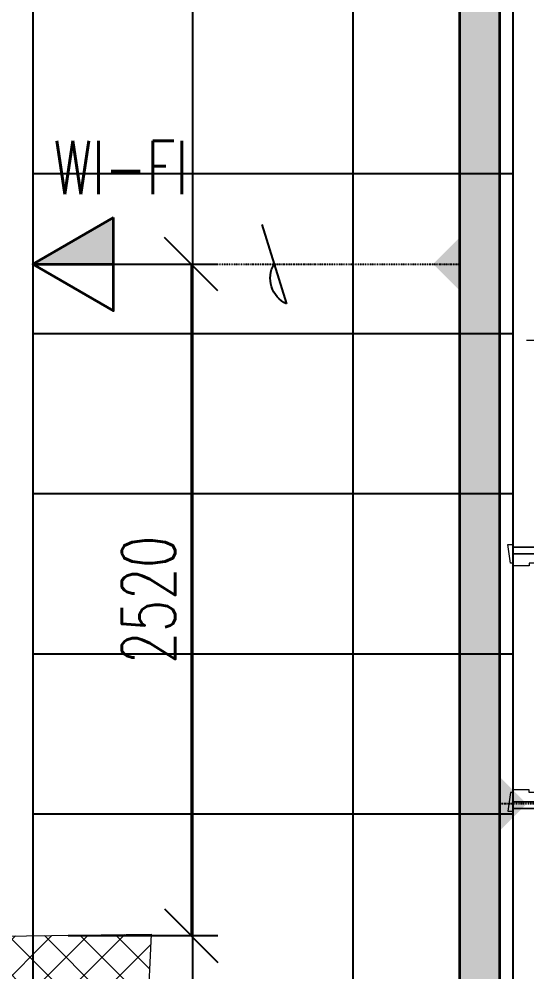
# Model space of a CAD drawing. Extents: x -560814 to 57327, y -29287 to 19916.
# Drawn here: x 13155 to 15057, y 1498 to 5068 of the extents above; entities that cross this region are included whole.
import ezdxf

# ---------------------------------------------------------------- set-up
doc = ezdxf.new("R2010")
doc.units = 0
doc.header["$LTSCALE"] = 0.25
doc.linetypes.add('DASHDOT', pattern=[25.4, 12.7, -6.35, 0, -6.35])
for name, color, linetype in [('0 @ 50', 7, 'Continuous'), ('01-First Floor$0$FALSE CEILING', 251, 'Continuous'), ('T-WIRE', 140, 'Continuous')]:
    doc.layers.add(name, color=color, linetype=linetype)
for name, color, linetype, lineweight in [('01-First Floor$0$C-HYDR-CTCH', 251, 'Continuous', 5), ('01-First Floor$0$Hatch', 252, 'Continuous', 5), ('01-First Floor$0$SANIT', 250, 'Continuous', 5), ('01-First Floor$0$Walls', 251, 'Continuous', 5), ('01-First Floor$0$Wooden Joinery', 251, 'Continuous', 5), ('E-LITE-CLNG-CNDT', 6, 'DASHDOT', 35), ('T-CABL-TRAY', 60, 'Continuous', 35), ('T-DATA-CLNG-COND', 51, 'DASHDOT', 25), ('T-DATA-CLNG-COND @ 100', 51, 'DASHDOT', 25), ('T-DATA-DEVC-TYPE', 2, 'Continuous', 25), ('T-DATA-DIM', 251, 'DASHDOT', 25), ('T-DATA-WALL @ 100', 33, 'Continuous', 35)]:
    doc.layers.add(name, color=color, linetype=linetype, lineweight=lineweight)
doc.styles.add('DC_SIMPLEX', font='SIMPLEX.shx', dxfattribs={"width": 0.7})
doc.dimstyles.new('DevCad-MM', dxfattribs={"dimscale": 0.01, "dimtxt": 2, "dimasz": 2, "dimexe": 1, "dimexo": 1, "dimgap": 0.6, "dimtad": 1, "dimdec": 0, "dimrnd": 10, "dimzin": 1, "dimdsep": 46, "dimtxsty": 'DC_SIMPLEX', "dimblk1": 'OBLIQUE', "dimblk2": 'OBLIQUE', "dimsah": 1, "dimcen": 3, "dimclrd": 256, "dimclre": 256, "dimclrt": 45, "dimadec": 0, "dimazin": 0, "dimtfac": 1, "dimtdec": 0, "dimtix": 1, "dimtmove": 2, "dimatfit": 2, "dimldrblk": 'OBLIQUE', "dimfxl": 1, "dimtolj": 1, "dimtzin": 0, "dimarcsym": 0})

# ---------------------------------------------------------------- blocks, each defined once
blk = doc.blocks.new('*U84')
blk.add_hatch(color=254).paths.add_polyline_path([(3.031, -1.75), (3.031, 0), (0, 0)])
blk.add_line((0, 0), (3.031, 0))
blk.add_lwpolyline([(3.031, -1.75), (0, 0), (3.031, 1.75)], close=True)
at = {"layer": 'T-DATA-DEVC-TYPE', "style": 'DC_SIMPLEX', "width": 0.7, "flags": 8}
blk.add_attdef('DC_TYPE', (2.682, 5.634), '', height=2, rotation=360, dxfattribs=at)
blk = doc.blocks.new('01-First Floor$0$A$C72370EFE')
at = {"layer": '01-First Floor$0$Wooden Joinery'}
for p, q in [((-0.01, -0.03), (-0.01, -0.07)), ((0, -0.03), (-0.01, -0.03)), ((0.04, -0.03), (0.05, -0.03)), ((0.05, -0.03), (0.05, -0.07)), ((-0.05, -0.07), (-0.05, -0.16)), ((-0.03, -0.07), (-0.03, -0.16)), ((-0.01, -0.04), (-0.02, -0.04)), ((-0.01, -0.06), (-0.02, -0.06)), ((0, -0.07), (-0.01, -0.07)), ((0.04, -0.07), (0.05, -0.07)), ((0.05, -0.04), (0.06, -0.04)), ((0.05, -0.06), (0.06, -0.06)), ((0.07, -0.07), (0.07, -0.16)), ((0.09, -0.07), (0.09, -0.16)), ((-0.01, -0.17), (-0.02, -0.17)), ((-0.01, -0.17), (-0.01, -0.19)), ((0.05, -0.17), (0.06, -0.17)), ((0.05, -0.17), (0.05, -0.19)), ((-0.01, -0.19), (-0.02, -0.19)), ((0.05, -0.19), (0.06, -0.19))]:
    blk.add_line(p, q, dxfattribs=at)
for centre, radius, start, end in [((-0.02, -0.07), 0.03, 90, 180), ((-0.02, -0.07), 0.01, 90, 180), ((0.06, -0.07), 0.03, 0, 90), ((0.06, -0.07), 0.01, 0, 90), ((-0.02, -0.16), 0.03, 180, 270), ((-0.02, -0.16), 0.01, 180, 270), ((0.06, -0.16), 0.01, 270, 0), ((0.06, -0.16), 0.03, 270, 0)]:
    blk.add_arc(centre, radius, start, end, dxfattribs=at)
blk = doc.blocks.new('01-First Floor$0$A$C5DAD61B4')
at = {"layer": '01-First Floor$0$Wooden Joinery'}
for points in [[(80, 959.1), (80, 969.1), (10, 979.1), (10, 959.1)], [(940, 959.1), (940, 969.1), (1010, 979.1), (1010, 959.1)], [(70, 859.1), (70, 849.1), (0, 839.1), (0, 859.1)], [(120, 859.1), (120, 0), (80, 0), (80, 859.1)], [(950, 859.1), (950, 849.1), (1020, 839.1), (1020, 859.1)]]:
    blk.add_lwpolyline(points, close=True, dxfattribs=at)
for points in [[(45, 859.1), (45, 959.1), (20, 959.1), (20, 859.1), (45, 859.1)], [(45, 859.1), (80, 859.1), (80, 899.1), (90, 899.1), (90, 959.1), (45, 959.1), (45, 859.1)], [(975, 859.1), (940, 859.1), (940, 899.1), (930, 899.1), (930, 959.1), (975, 959.1), (975, 859.1)], [(975, 859.1), (975, 959.1), (1000, 959.1), (1000, 859.1), (975, 859.1)]]:
    blk.add_lwpolyline(points, dxfattribs=at)
blk.add_arc((80, 859.1), 860, 272.666, 0, dxfattribs=at)
at = {"layer": '01-First Floor$0$Wooden Joinery', "xscale": 999.9999999998854, "yscale": 999.9999999998854, "zscale": 999.9999999998854, "rotation": 180}
blk.add_blockref('01-First Floor$0$A$C72370EFE', (120, 0), dxfattribs=at)
blk = doc.blocks.new('01-First Floor$0$WC manta')
at = {"layer": '01-First Floor$0$SANIT'}
for p, q in [((-0.13, 0.18), (-0.13, -0.18)), ((-0.12, 0.19), (0.41, 0.19)), ((0.109, 0.18), (0.109, -0.18)), ((0.239, 0.13), (0.41, 0.13)), ((0.05, 0.09), (0.05, -0.09)), ((0.209, 0.1), (0.209, -0.1)), ((0.229, 0.1), (0.229, -0.1)), ((0.2955, 0.051), (0.3581, 0.0393)), ((-0.18, 0), (0.65, 0)), ((0.2955, -0.051), (0.3581, -0.0393)), ((0.239, -0.13), (0.41, -0.13)), ((-0.12, -0.19), (0.41, -0.19))]:
    blk.add_line(p, q, dxfattribs=at)
for centre, radius in [((0.159, 0.0752), 0.01), ((-0.04, 0), 0.02), ((0.159, -0.0753), 0.01)]:
    blk.add_circle(centre, radius, dxfattribs=at)
for centre, radius, start, end in [((-0.12, 0.18), 0.01, 90, 180), ((-0.05, 0.09), 0.1, 0, 90), ((0.119, 0.18), 0.01, 90, 180), ((0.41, 0), 0.19, 270, 90), ((0.239, 0.1), 0.03, 90, 180), ((0.259, 0.1), 0.03, 90, 180), ((0.3147, 0), 0.13, 270, 90), ((0.41, 0), 0.13, 270, 90), ((0.3029, 0), 0.0588, 141.525, 218.475), ((0.2882, 0.0117), 0.04, 79.4289, 141.525), ((0.3271, 0.0044), 0.04, 79.4289, 166.4176), ((0.3507, 0), 0.04, 280.5711, 79.4289), ((0.3454, 0), 0.0588, 166.4176, 193.5824), ((0.3271, -0.0044), 0.04, 193.5824, 280.5711), ((0.2882, -0.0117), 0.04, 218.475, 280.5711), ((-0.05, -0.09), 0.1, 270, 0), ((0.239, -0.1), 0.03, 180, 270), ((0.259, -0.1), 0.03, 180, 270), ((-0.12, -0.18), 0.01, 180, 270), ((0.119, -0.18), 0.01, 180, 270)]:
    blk.add_arc(centre, radius, start, end, dxfattribs=at)
blk = doc.blocks.new('01-First Floor')
at = {"layer": '01-First Floor$0$Hatch'}
h = blk.add_hatch(dxfattribs=at)
h.set_pattern_fill('ANSI37', color=256, scale=30)
h.set_pattern_definition([(45, (-1823.345, -13062.25), (-67.35192, 67.35192), []), (135, (-1823.345, -13062.25), (-67.35192, -67.35192), [])])
h.paths.add_polyline_path([(49129.3, 8855.6), (48525.4, 8847.5), (48529.3, 8559.1), (49133.2, 8567.2)])
h.paths.add_polyline_path([(41968.6, 8847.9), (41385, 8842.5), (41365.1, 8551.1), (41948.6, 8556.5)])
h.paths.add_polyline_path([(27591.6, 8840.5), (26992.5, 8836.4), (26986.8, 8543.4), (27585.9, 8547.5)])
h.paths.add_polyline_path([(34776.8, 8842.7), (34175.6, 8835.2), (34167.4, 8549.5), (34768.6, 8557)])
h.paths.add_polyline_path([(20372.4, 8849.8), (19765.9, 8827.9), (19780.4, 8535.4), (20386.9, 8557.2)])
h.paths.add_polyline_path([(13635.8, 8839.4), (12413.8, 8863.3), (12407.4, 8567.2), (13629.3, 8543.3)])
h.paths.add_polyline_path([(13649.8, 1639.3), (12434.8, 1623.6), (12421.4, 1331.2), (13636.4, 1346.9)])
h.paths.add_polyline_path([(13623.8, -5553.9), (12420.7, -5569.8), (12415, -5862.9), (13618.1, -5846.9)])
h.paths.add_polyline_path([(13642.3, -12752.6), (12445.6, -12764), (12448.4, -13058.5), (13645.1, -13047)])
h.paths.add_polyline_path([(6007.3, -12750.5), (5403.7, -12754.2), (5414.4, -13039.6), (6017.9, -13035.9)])
h.paths.add_polyline_path([(5991.8, -5552.5), (5395, -5550.9), (5394.9, -5852.1), (5991.7, -5853.6)])
h.paths.add_polyline_path([(6001.7, 1637.1), (5382.4, 1638.3), (5371.8, 1335.4), (5991.1, 1334.1)])
h.paths.add_polyline_path([(5978.4, 8816.5), (5377.7, 8830.9), (5374.1, 8541.3), (5974.8, 8526.8)])
h.paths.add_polyline_path([(-1220.7, 8814.6), (-1823.3, 8837.3), (-1821.5, 8549), (-1218.8, 8526.3)])
h.paths.add_polyline_path([(-1213, -5563.7), (-1815, -5570.7), (-1811.6, -5862.3), (-1209.6, -5855.3)])
h.paths.add_polyline_path([(-1195.5, -12758.3), (-1793.9, -12759.3), (-1789, -13060), (-1190.6, -13059)])
h.paths.add_polyline_path([(20391.2, -12745), (19785.5, -12758), (19791.3, -13059.2), (20396.9, -13046.2)])
h.paths.add_polyline_path([(20384.7, -5552.6), (19790.3, -5570.1), (19792.4, -5866.7), (20386.8, -5849.1)])
h.paths.add_polyline_path([(20376, 1655.5), (19777, 1647.8), (19781.1, 1347.6), (20380, 1355.3)])
h.paths.add_polyline_path([(27576.3, 1640.2), (26974.4, 1644.9), (26978.6, 1352.8), (27580.6, 1348.1)])
h.paths.add_polyline_path([(27580.1, -5542.5), (26976.2, -5560), (26989.7, -5860.1), (27589.8, -5839.1)])
h.paths.add_polyline_path([(27596.2, -12758.5), (26992.3, -12751.9), (26990, -13037.6), (27593.8, -13044.2)])
h.paths.add_polyline_path([(34794.7, -12748), (34197.4, -12762.6), (34206.4, -13062.3), (34803.7, -13047.7)])
h.paths.add_polyline_path([(34787.4, -5559.7), (34186.1, -5557.7), (34187.2, -5855), (34788.5, -5856.9)])
h.paths.add_polyline_path([(34750.9, 1644.2), (34170.1, 1648.9), (34189.8, 1359), (34770.6, 1354.3)])
h.paths.add_polyline_path([(41954.3, 1643.4), (41356.7, 1657.2), (41358.7, 1365.3), (41956.3, 1351.5)])
h.paths.add_polyline_path([(41955.3, -5555.1), (41386.9, -5562.7), (41388.7, -5856.9), (41957.1, -5849.3)])
h.paths.add_polyline_path([(41992.3, -12752.3), (41387.1, -12754.9), (41388.4, -13059.5), (41993.7, -13056.8)])
h.paths.add_polyline_path([(49166.6, -12752.8), (48578.6, -12736.7), (48565.4, -13043.9), (49153.3, -13060)])
h.paths.add_polyline_path([(49150.8, -5553.4), (48547.6, -5552.3), (48545.6, -5848.8), (49148.8, -5849.9)])
at = {"layer": '01-First Floor$0$C-HYDR-CTCH', "elevation": 0, "flags": 128}
blk.add_lwpolyline([(12434.8, 1623.6), (13649.8, 1639.3), (13636.4, 1346.9), (12421.4, 1331.2), (12434.8, 1623.6)], dxfattribs=at)
at = {"layer": '01-First Floor$0$FALSE CEILING', "linetype": 'Continuous'}
for p, q in [((13806, -910), (13806, 8610)), ((14406, -910), (14406, 8610)), ((13206, 4490), (15006, 4490)), ((13206, 3890), (15006, 3890)), ((13206, 3290), (15006, 3290)), ((13206, 2690), (15006, 2690)), ((13206, 2090), (15006, 2090))]:
    blk.add_line(p, q, dxfattribs=at)
at = {"layer": '01-First Floor$0$FALSE CEILING'}
blk.add_lwpolyline([(13206, -910), (15006, -910), (15006, 8610), (13206, 8610)], close=True, dxfattribs=at)
at = {"layer": '01-First Floor$0$Walls'}
for p, q in [((13206, 1640), (13206, 5210)), ((15006, 3090), (15006, 5210)), ((15106, 3090), (15006, 3090)), ((15006, 260), (15006, 2110)), ((15106, 2110), (15006, 2110))]:
    blk.add_line(p, q, dxfattribs=at)
at = {"layer": '01-First Floor$0$SANIT', "xscale": -999.9999999999995, "yscale": 999.9999999999995, "zscale": 999.9999999999995, "rotation": 180}
blk.add_blockref('01-First Floor$0$WC manta', (15236, 3865), dxfattribs=at)
at = {"layer": '01-First Floor$0$Wooden Joinery', "xscale": -1, "rotation": 90}
blk.add_blockref('01-First Floor$0$A$C5DAD61B4', (15965.1, 3110), dxfattribs=at)
blk = doc.blocks.new('*U323')
at = {"lineweight": 0}
h = blk.add_hatch(dxfattribs=at)
h.set_pattern_fill('HEX', color=253, scale=8, angle=180, style=0)
h.set_pattern_definition([(180, (-16814.8, -2e-10), (6e-13, -43.99409), [25.4, -50.8]), (300, (-16814.8, -2e-10), (38.1, 21.99705), [25.4, -50.8]), (240, (-16840.2, -2e-10), (38.1, -21.99705), [25.4, -50.8])])
h.paths.add_polyline_path([(-10113.2, 150), (-10113.2, 0), (0, 0), (0, 150)])
at = {"color": 0}
for p, q in [((0, 150), (-10113.2, 150)), ((0, 0), (-10113.2, 0))]:
    blk.add_line(p, q, dxfattribs=at)
blk = doc.blocks.new('*U106')
blk.add_hatch(color=256).paths.add_polyline_path([(-1, 0), (0, -1), (1, 0)])
blk = doc.blocks.new('*U342')
blk.add_hatch(color=256).paths.add_polyline_path([(1, 0), (0, 1), (-1, 0)])
blk = doc.blocks.new('W-TEL')
blk.add_line((-66, -212.7), (66, 212.7))
blk.add_arc((130.7, 76), 151.2, 115.3301, 210.179)
blk = doc.blocks.new('*U117')
at = {"layer": 'T-WIRE', "xscale": -0.006999999999825377, "yscale": 0.006999999999970897, "zscale": 0.006999999999999999}
blk.add_blockref('W-TEL', (0, 0), dxfattribs=at)
blk = doc.blocks.new('_OBLIQUE')
at = {"color": 0, "linetype": 'ByBlock'}
blk.add_line((-0.5, -0.5), (0.5, 0.5), dxfattribs=at)
blk = doc.blocks.new('*D413')
at = {"layer": 'Defpoints', "color": 0, "linetype": 'Continuous', "transparency": 16777216}
for p in [(13206, 4150), (13238.5, 1634, 0), (13799.8, 1634)]:
    blk.add_point(p, dxfattribs=at)
at = {"layer": 'T-DATA-DIM', "linetype": 'Continuous', "lineweight": -2, "transparency": 16777216}
for p, q in [((13306, 4150), (13899.8, 4150)), ((13799.8, 4150), (13799.8, 1634)), ((13338.5, 1634), (13899.8, 1634))]:
    blk.add_line(p, q, dxfattribs=at)
at = {"layer": 'T-DATA-DIM', "linetype": 'Continuous', "lineweight": -2, "transparency": 16777216, "xscale": 200, "yscale": 200, "zscale": 200}
for p, rotation in [((13799.8, 4150), 90), ((13799.8, 1634), 270)]:
    blk.add_blockref('_OBLIQUE', p, dxfattribs=dict(at, rotation=rotation))
at = {"layer": 'T-DATA-DIM', "color": 45, "linetype": 'Continuous', "transparency": 16777216, "insert": (13639.8, 2892), "char_height": 200, "attachment_point": 5, "rotation": 90, "style": 'DC_SIMPLEX'}
blk.add_mtext('\\A1;2520', dxfattribs=at)

msp = doc.modelspace()

# ---------------------------------------------------------------- linework, layer by layer
at = {"layer": 'T-DATA-CLNG-COND'}
msp.add_lwpolyline([(13509.1, 4150), (14806, 4150)], dxfattribs=at)
at = {"layer": 'T-DATA-CLNG-COND', "elevation": -0.1}
msp.add_lwpolyline([(18812.5, 2128.1), (14956, 2128.1)], dxfattribs=at)

# ---------------------------------------------------------------- block references
at = {"layer": '0 @ 50', "xscale": 100, "yscale": 100, "zscale": 100, "rotation": 180}
msp.add_blockref('*U117', (14110, 4150), dxfattribs=at)
at = {"layer": 'E-LITE-CLNG-CNDT'}
msp.add_blockref('01-First Floor', (0, 0), dxfattribs=at)
at = {"layer": 'T-CABL-TRAY', "linetype": 'Continuous', "rotation": 270}
msp.add_blockref('*U323', (14806, -2310), dxfattribs=at)
at = {"layer": 'T-DATA-CLNG-COND @ 100', "xscale": -100, "yscale": 100, "zscale": 100, "rotation": 90.00000000001782}
for name, p in [('*U342', (14806, 4150)), ('*U106', (14956, 2128.1, -0.1))]:
    msp.add_blockref(name, p, dxfattribs=at)
at = {"layer": 'T-DATA-WALL @ 100'}
ref = msp.add_blockref('*U84', (13206, 4150), dxfattribs=dict(at, xscale=-100, yscale=100, zscale=100, rotation=180))
ref.add_attrib('DC_TYPE', 'WI-FI', (13284.2, 4412, 0), dxfattribs={"layer": 'T-DATA-DEVC-TYPE', "height": 200, "style": 'DC_SIMPLEX', "width": 0.7, "flags": 8})

# ---------------------------------------------------------------- dimensions: what is measured, and where the dimension line sits
at = {"layer": 'T-DATA-DIM', "linetype": 'Continuous'}
dim = msp.add_linear_dim(base=(13799.8, 1634), p1=(13206, 4150), p2=(13238.5, 1634, 0), angle=90, dimstyle='DevCad-MM', dxfattribs=at)
dim.commit()
dim.dimension.update_dxf_attribs({"geometry": '*D413', "text_midpoint": (13639.8, 2892)})

doc.saveas('drawing.dxf')
